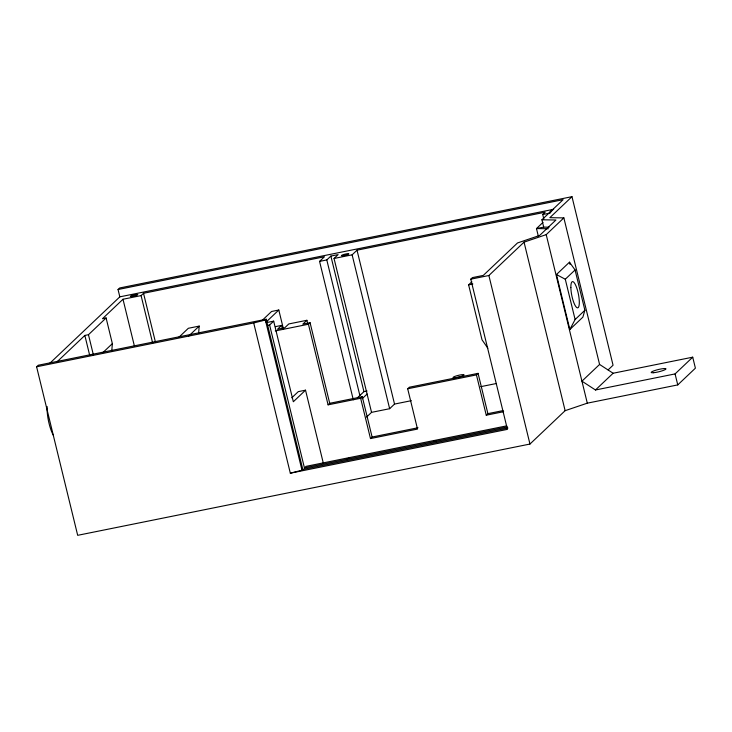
<?xml version="1.0" encoding="UTF-8"?>
<svg xmlns="http://www.w3.org/2000/svg" width="732" height="732" viewBox="0 0 732 732"><rect width="100%" height="100%" fill="white"/><g stroke="black" fill="none" stroke-linecap="round" stroke-linejoin="round"><path stroke-width="1.1" d="M111.758 351.076L112.362 343.619L106.103 317.972L102.489 318.704L122.994 299.251L141.084 295.6L143.527 293.285L324.45 256.767L319.564 261.397L353.291 399.764M198.601 333.554L199.205 326.097L188.344 328.284L178.718 337.415M584.886 310.258L582.873 317.139L569.844 329.501L556.448 274.546L569.478 262.184L575.068 269.962L584.886 310.258L575.114 319.536L569.844 329.501M36.6 366.787L38.229 365.241L266.192 319.225L302.81 469.441L301.987 470.219L290.32 473.183L253.702 322.968L36.6 366.787L77.684 535.321L529.959 444.05L565.131 410.679L587.302 403.167L677.759 384.904L695.4 368.169L692.719 357.179L613.114 373.247L595.473 389.982L581.94 381.18L599.581 364.445L563.86 217.889L549.842 217.679L571.976 196.679L613.059 365.213L608.136 369.88M49.886 363.2L119.828 296.844L118.044 289.515L119.673 287.978L571.976 196.679M57.05 361.809L84.848 335.439L88.462 334.707L106.103 317.972M102.736 352.751L112.362 343.619M188.774 335.979L199.205 326.097M261.946 320.616L271.572 311.484L278.8 310.02L283.375 328.76M319.564 261.397L326.801 259.942L330.873 256.072L338.111 254.617L334.039 258.478L371.545 412.354L366.576 417.075M253.702 322.968L265.368 320.003L266.192 319.225M265.972 322.199L278.8 310.02M267.537 325.429L269.605 325.008L273.677 321.147L293.331 401.749L305.528 390.174L323.388 463.447M334.039 258.478L352.129 254.828L357.015 250.188L545.175 212.216L542.732 214.531L543.803 218.96M282.378 328.723L281.573 325.401L277.501 329.263L284.73 327.808L288.811 323.937L306.9 320.287L307.715 323.626M306.9 320.287L302.828 324.157L310.066 322.693L329.711 403.295L328.082 404.842L308.437 324.239L310.066 322.693M291.784 397.805L298.29 391.638L305.528 390.174M290.32 473.183L507.422 429.364L470.786 279.167L472.424 277.611L483.285 275.415L517.487 242.969L539.649 235.448L555.945 219.993L541.927 219.783L543.711 227.112L549.101 227.195M487.86 348.222L482.013 339.794L468.617 284.84L471.856 281.765M541.927 219.783L563.109 199.69L118.044 289.515M357.381 397.833L363.941 391.629L367.043 391.007M542.988 222.391L536.474 228.567L538.313 236.116M470.786 279.167L488.875 275.516L524.048 242.146L546.209 234.633L563.86 217.889M360.647 398.272L362.276 396.726L372.103 437.022L370.474 438.569L360.647 398.272L328.082 404.842M362.139 398.748L367.107 394.036M269.605 325.008L304.439 467.894L306.058 466.357L506.69 425.868M370.474 438.569L417.515 429.08L407.687 388.774L409.316 387.228L478.069 373.357L487.887 413.653L486.258 415.2L476.441 374.894L478.069 373.357M371.545 412.354L389.644 408.703L394.53 404.073L411.329 400.678M575.114 319.536L565.287 279.231L575.068 269.962M595.473 389.982L675.078 373.915L692.719 357.179M119.828 296.844L553.685 209.279M542.732 214.531L550.327 212.994M543.711 227.112L536.474 228.567L548.341 228.75M267.29 322.437L273.677 321.147M468.617 284.84L472.872 283.979M275.369 326.655L281.573 325.401M275.269 330.937L308.437 324.239M329.711 403.295L362.276 396.726M407.687 388.774L476.441 374.894M480.768 386.661L496.442 383.495M372.103 437.022L418.018 427.753M487.887 413.653L503.085 410.588M486.258 415.2L503.625 411.695M346.886 458.708L349.127 458.259M434.177 441.085L436.418 440.637M304.439 467.894L507.322 426.948M302.81 469.441L507.935 428.037M556.448 274.546L565.287 279.231M599.581 364.445L613.114 373.247M675.078 373.915L677.759 384.904M569.478 262.184L570.018 264.38M546.209 234.633L587.302 403.167M524.048 242.146L565.131 410.679M488.875 275.516L529.959 444.05M357.015 250.188L394.53 404.073M352.129 254.828L389.644 408.703M330.873 256.072L363.941 391.629M326.801 259.942L359.86 395.472M265.368 320.003L301.987 470.219M143.527 293.285L155.404 341.99M141.084 295.6L152.695 343.198M122.994 299.251L134.331 345.751M88.462 334.707L93.412 355.011M84.848 335.439L89.716 355.423M551.297 211.804A3.816 0.576 -13.7 0 1 552.706 210.468M53.427 435.357A19.078 4.813 78.6 0 1 47.168 406.58M653.539 372.725A7.631 1.153 -13.7 0 0 665.809 369.193A7.631 1.153 -13.7 0 0 656.366 370.053A7.631 1.153 -13.7 0 0 653.539 372.725M570.859 287.594A13.35 3.367 78.6 0 0 577.374 307.833A13.35 3.367 78.6 0 0 577.036 288.811A13.35 3.367 78.6 0 0 570.859 287.594M342.603 255.752A3.816 0.576 -13.7 0 0 348.734 253.995A3.816 0.576 -13.7 0 0 344.013 254.416A3.816 0.576 -13.7 0 0 342.603 255.752M131.559 296.524A3.816 0.576 -13.7 0 0 137.698 294.758A3.816 0.576 -13.7 0 0 132.977 295.188A3.816 0.576 -13.7 0 0 131.559 296.524M454.764 377.739A5.719 0.869 -13.7 0 0 463.96 375.095A5.719 0.869 -13.7 0 0 456.878 375.736A5.719 0.869 -13.7 0 0 454.764 377.739"/></g></svg>
